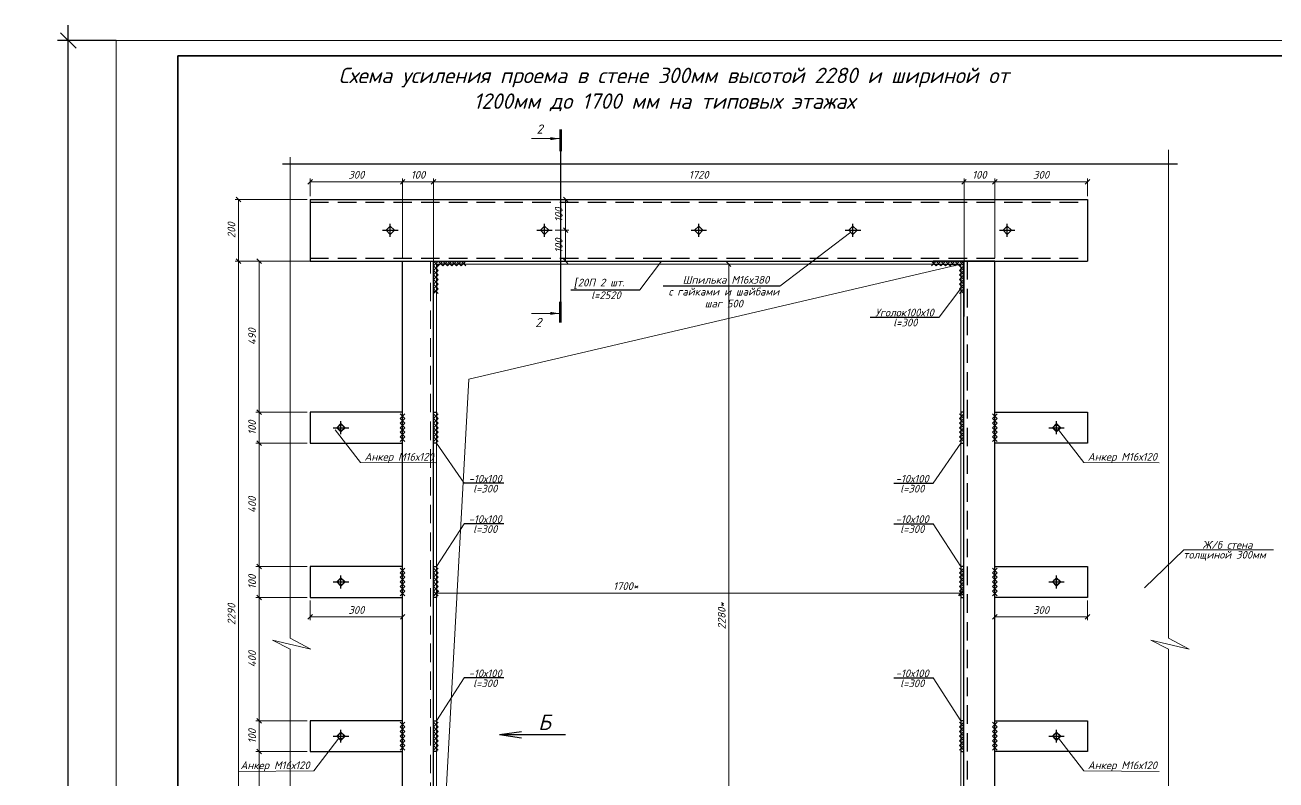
# Model space of a CAD drawing. Header units: millimetres. Extents: x 19346 to 188849, y 18183 to 1386204.
# Drawn here: x 152296 to 156351, y 27663 to 30110 of the extents above; entities that cross this region are included whole.
import ezdxf
from ezdxf.enums import TextEntityAlignment as Align

# ---------------------------------------------------------------- set-up
doc = ezdxf.new("R2010")
doc.units = ezdxf.units.MM
doc.linetypes.add('Пунктир 2мм', pattern=[3, 2, -1])
doc.layers.get('DEFPOINTS').update_dxf_attribs({"color": 1})
for name, color, linetype, lineweight in [('013', 7, 'Continuous', 13), ('030', 7, 'Continuous', 30), ('Размер', 140, 'Continuous', 13), ('Разрезы', 54, 'Continuous', 20)]:
    doc.layers.add(name, color=color, linetype=linetype, lineweight=lineweight)
doc.styles.add('10', font='isocpeui.ttf', dxfattribs={"height": 25})
doc.styles.add('100', font='isocpeui.ttf', dxfattribs={"height": 250})
doc.styles.add('GOST', font='isocpeur.TTF')
doc.styles.add('БДА100', font='romand.shx', dxfattribs={"width": 0.7})
doc.dimstyles.new('10', dxfattribs={"dimtxt": 37.5, "dimasz": 15, "dimexe": 10, "dimexo": 10, "dimgap": 10, "dimtad": 1, "dimtxsty": '10', "dimblk": 'OBLIQUE', "dimcen": 2.5, "dimadec": 0, "dimazin": 0, "dimtfac": 1, "dimtmove": 0, "dimatfit": 3, "dimfxl": 1, "dimlwd": 15, "dimlwe": 15, "dimarcsym": 0})
doc.dimstyles.new('БДА1', dxfattribs={"dimtxt": 2, "dimasz": 1, "dimexe": 0.7, "dimexo": 0, "dimgap": 0.8, "dimtad": 1, "dimdec": 0, "dimrnd": 1, "dimzin": 0, "dimdsep": 46, "dimtxsty": 'БДА100', "dimblk": 'OBLIQUE', "dimcen": 2, "dimdle": 1, "dimadec": 0, "dimazin": 0, "dimtfac": 1, "dimtdec": 0, "dimtmove": 1, "dimatfit": 3, "dimldrblk": 'NONE', "dimfxl": 0.7, "dimtolj": 1, "dimtzin": 0, "dimlwd": -1, "dimlwe": -1, "dimarcsym": 0})

# ---------------------------------------------------------------- blocks, each defined once
blk = doc.blocks.new('_OBLIQUE')
at = {"color": 0, "linetype": 'ByBlock'}
blk.add_line((-0.5, -0.5), (0.5, 0.5), dxfattribs=at)
blk = doc.blocks.new('*D18')
at = {"layer": 'DEFPOINTS', "color": 0, "transparency": 16777216}
for p, q in [((-15.52, -5), (-15.52, 425)), ((0, 420), (-19.02, 420)), ((0, 0), (-19.02, 0))]:
    blk.add_line(p, q, dxfattribs=at)
for p in [(-15.52, 420), (0, 420), (0, 0)]:
    blk.add_point(p, dxfattribs=at)
at = {"layer": 'DEFPOINTS', "color": 0, "transparency": 16777216, "xscale": 5, "yscale": 5, "zscale": 5}
for p, rotation in [((-15.52, 420), 90), ((-15.52, 0), 270)]:
    blk.add_blockref('_OBLIQUE', p, dxfattribs=dict(at, rotation=rotation))
at = {"layer": 'DEFPOINTS', "color": 0, "lineweight": 0, "transparency": 16777216, "insert": (-24.52, 148.5), "char_height": 10, "attachment_point": 5, "rotation": 90, "style": 'БДА100'}
blk.add_mtext('\\A1;420', dxfattribs=at)
blk = doc.blocks.new('_None')
blk = doc.blocks.new('*D467')
at = {"color": 0, "lineweight": 15, "ltscale": 100, "transparency": 16777216}
for p, q in [((153210, 29345), (152977.5, 29345)), ((152987.5, 27055), (152987.5, 29345)), ((153145, 27055), (152977.5, 27055))]:
    blk.add_line(p, q, dxfattribs=at)
at = {"layer": 'DEFPOINTS', "color": 0, "ltscale": 100, "transparency": 16777216}
for p in [(152987.5, 29345), (153220, 29345), (153155, 27055)]:
    blk.add_point(p, dxfattribs=at)
at = {"color": 0, "lineweight": 15, "ltscale": 100, "transparency": 16777216, "xscale": 15, "yscale": 15, "zscale": 15}
for p, rotation in [((152987.5, 29345), 90), ((152987.5, 27055), 270)]:
    blk.add_blockref('_OBLIQUE', p, dxfattribs=dict(at, rotation=rotation))
at = {"color": 0, "ltscale": 100, "transparency": 16777216, "insert": (152965, 28200), "char_height": 25, "attachment_point": 5, "rotation": 90, "style": '10'}
blk.add_mtext('2290', dxfattribs=at)
blk = doc.blocks.new('*D468')
at = {"color": 0, "lineweight": 15, "ltscale": 100, "transparency": 16777216}
for p, q in [((153620, 29165), (153620, 29612.3)), ((155340, 29355), (155340, 29612.3)), ((153620, 29602.3), (155340, 29602.3))]:
    blk.add_line(p, q, dxfattribs=at)
at = {"layer": 'DEFPOINTS', "color": 0, "ltscale": 100, "transparency": 16777216}
for p in [(155340, 29602.3), (155340, 29345), (153620, 29155)]:
    blk.add_point(p, dxfattribs=at)
at = {"color": 0, "lineweight": 15, "ltscale": 100, "transparency": 16777216, "xscale": 15, "yscale": 15, "zscale": 15, "rotation": 180}
blk.add_blockref('_OBLIQUE', (153620, 29602.3), dxfattribs=at)
at = {"color": 0, "lineweight": 15, "ltscale": 100, "transparency": 16777216, "xscale": 15, "yscale": 15, "zscale": 15}
blk.add_blockref('_OBLIQUE', (155340, 29602.3), dxfattribs=at)
at = {"color": 0, "ltscale": 100, "transparency": 16777216, "insert": (154480, 29624.9), "char_height": 25, "attachment_point": 5, "style": '10'}
blk.add_mtext('1720', dxfattribs=at)
blk = doc.blocks.new('*D491')
at = {"color": 0, "lineweight": 15, "ltscale": 100, "transparency": 16777216}
for p, q in [((153520, 29355), (153520, 29612.3)), ((153620, 29355), (153620, 29612.3)), ((153620, 29602.3), (153520, 29602.3))]:
    blk.add_line(p, q, dxfattribs=at)
at = {"layer": 'DEFPOINTS', "color": 0, "ltscale": 100, "transparency": 16777216}
for p in [(153520, 29602.3), (153520, 29345), (153620, 29345)]:
    blk.add_point(p, dxfattribs=at)
at = {"color": 0, "lineweight": 15, "ltscale": 100, "transparency": 16777216, "xscale": 15, "yscale": 15, "zscale": 15, "rotation": 180}
blk.add_blockref('_OBLIQUE', (153520, 29602.3), dxfattribs=at)
at = {"color": 0, "lineweight": 15, "ltscale": 100, "transparency": 16777216, "xscale": 15, "yscale": 15, "zscale": 15}
blk.add_blockref('_OBLIQUE', (153620, 29602.3), dxfattribs=at)
at = {"color": 0, "ltscale": 100, "transparency": 16777216, "insert": (153570, 29624.8), "char_height": 25, "attachment_point": 5, "style": '10'}
blk.add_mtext('100', dxfattribs=at)
blk = doc.blocks.new('*D492')
at = {"color": 0, "lineweight": 15, "ltscale": 100, "transparency": 16777216}
for p, q in [((155340, 29165), (155340, 29612.3)), ((155440, 29355), (155440, 29612.3)), ((155340, 29602.3), (155440, 29602.3))]:
    blk.add_line(p, q, dxfattribs=at)
at = {"layer": 'DEFPOINTS', "color": 0, "ltscale": 100, "transparency": 16777216}
for p in [(155440, 29602.3), (155440, 29345), (155340, 29155)]:
    blk.add_point(p, dxfattribs=at)
at = {"color": 0, "lineweight": 15, "ltscale": 100, "transparency": 16777216, "xscale": 15, "yscale": 15, "zscale": 15, "rotation": 180}
blk.add_blockref('_OBLIQUE', (155340, 29602.3), dxfattribs=at)
at = {"color": 0, "lineweight": 15, "ltscale": 100, "transparency": 16777216, "xscale": 15, "yscale": 15, "zscale": 15}
blk.add_blockref('_OBLIQUE', (155440, 29602.3), dxfattribs=at)
at = {"color": 0, "ltscale": 100, "transparency": 16777216, "insert": (155390, 29624.8), "char_height": 25, "attachment_point": 5, "style": '10'}
blk.add_mtext('100', dxfattribs=at)
blk = doc.blocks.new('*D495')
at = {"color": 0, "lineweight": 15, "ltscale": 100, "transparency": 16777216}
for p, q in [((153210, 27755), (153044.5, 27755)), ((153054.5, 27355), (153054.5, 27755)), ((153210, 27355), (153044.5, 27355))]:
    blk.add_line(p, q, dxfattribs=at)
at = {"layer": 'DEFPOINTS', "color": 0, "ltscale": 100, "transparency": 16777216}
for p in [(153054.5, 27755), (153220, 27755), (153220, 27355)]:
    blk.add_point(p, dxfattribs=at)
at = {"color": 0, "lineweight": 15, "ltscale": 100, "transparency": 16777216, "xscale": 15, "yscale": 15, "zscale": 15}
for p, rotation in [((153054.5, 27755), 90), ((153054.5, 27355), 270)]:
    blk.add_blockref('_OBLIQUE', p, dxfattribs=dict(at, rotation=rotation))
at = {"color": 0, "ltscale": 100, "transparency": 16777216, "insert": (153032, 27555), "char_height": 25, "attachment_point": 5, "rotation": 90, "style": '10'}
blk.add_mtext('400', dxfattribs=at)
blk = doc.blocks.new('*D496')
at = {"color": 0, "lineweight": 15, "ltscale": 100, "transparency": 16777216}
for p, q in [((153210, 27855), (153044.5, 27855)), ((153054.5, 27755), (153054.5, 27855)), ((153210, 27755), (153044.5, 27755))]:
    blk.add_line(p, q, dxfattribs=at)
at = {"layer": 'DEFPOINTS', "color": 0, "ltscale": 100, "transparency": 16777216}
for p in [(153054.5, 27855), (153220, 27855), (153220, 27755)]:
    blk.add_point(p, dxfattribs=at)
at = {"color": 0, "lineweight": 15, "ltscale": 100, "transparency": 16777216, "xscale": 15, "yscale": 15, "zscale": 15}
for p, rotation in [((153054.5, 27855), 90), ((153054.5, 27755), 270)]:
    blk.add_blockref('_OBLIQUE', p, dxfattribs=dict(at, rotation=rotation))
at = {"color": 0, "ltscale": 100, "transparency": 16777216, "insert": (153032, 27805), "char_height": 25, "attachment_point": 5, "rotation": 90, "style": '10'}
blk.add_mtext('100', dxfattribs=at)
blk = doc.blocks.new('*D497')
at = {"color": 0, "lineweight": 15, "ltscale": 100, "transparency": 16777216}
for p, q in [((153210, 28255), (153044.5, 28255)), ((153054.5, 27855), (153054.5, 28255)), ((153210, 27855), (153044.5, 27855))]:
    blk.add_line(p, q, dxfattribs=at)
at = {"layer": 'DEFPOINTS', "color": 0, "ltscale": 100, "transparency": 16777216}
for p in [(153054.5, 28255), (153220, 28255), (153220, 27855)]:
    blk.add_point(p, dxfattribs=at)
at = {"color": 0, "lineweight": 15, "ltscale": 100, "transparency": 16777216, "xscale": 15, "yscale": 15, "zscale": 15}
for p, rotation in [((153054.5, 28255), 90), ((153054.5, 27855), 270)]:
    blk.add_blockref('_OBLIQUE', p, dxfattribs=dict(at, rotation=rotation))
at = {"color": 0, "ltscale": 100, "transparency": 16777216, "insert": (153032, 28055), "char_height": 25, "attachment_point": 5, "rotation": 90, "style": '10'}
blk.add_mtext('400', dxfattribs=at)
blk = doc.blocks.new('*D498')
at = {"color": 0, "lineweight": 15, "ltscale": 100, "transparency": 16777216}
for p, q in [((153210, 28355), (153044.5, 28355)), ((153054.5, 28255), (153054.5, 28355)), ((153210, 28255), (153044.5, 28255))]:
    blk.add_line(p, q, dxfattribs=at)
at = {"layer": 'DEFPOINTS', "color": 0, "ltscale": 100, "transparency": 16777216}
for p in [(153054.5, 28355), (153220, 28355), (153220, 28255)]:
    blk.add_point(p, dxfattribs=at)
at = {"color": 0, "lineweight": 15, "ltscale": 100, "transparency": 16777216, "xscale": 15, "yscale": 15, "zscale": 15}
for p, rotation in [((153054.5, 28355), 90), ((153054.5, 28255), 270)]:
    blk.add_blockref('_OBLIQUE', p, dxfattribs=dict(at, rotation=rotation))
at = {"color": 0, "ltscale": 100, "transparency": 16777216, "insert": (153032, 28305), "char_height": 25, "attachment_point": 5, "rotation": 90, "style": '10'}
blk.add_mtext('100', dxfattribs=at)
blk = doc.blocks.new('*D499')
at = {"color": 0, "lineweight": 15, "ltscale": 100, "transparency": 16777216}
for p, q in [((153210, 28755), (153044.5, 28755)), ((153054.5, 28355), (153054.5, 28755)), ((153210, 28355), (153044.5, 28355))]:
    blk.add_line(p, q, dxfattribs=at)
at = {"layer": 'DEFPOINTS', "color": 0, "ltscale": 100, "transparency": 16777216}
for p in [(153054.5, 28755), (153220, 28755), (153220, 28355)]:
    blk.add_point(p, dxfattribs=at)
at = {"color": 0, "lineweight": 15, "ltscale": 100, "transparency": 16777216, "xscale": 15, "yscale": 15, "zscale": 15}
for p, rotation in [((153054.5, 28755), 90), ((153054.5, 28355), 270)]:
    blk.add_blockref('_OBLIQUE', p, dxfattribs=dict(at, rotation=rotation))
at = {"color": 0, "ltscale": 100, "transparency": 16777216, "insert": (153032, 28555), "char_height": 25, "attachment_point": 5, "rotation": 90, "style": '10'}
blk.add_mtext('400', dxfattribs=at)
blk = doc.blocks.new('*D500')
at = {"color": 0, "lineweight": 15, "ltscale": 100, "transparency": 16777216}
for p, q in [((153210, 28855), (153044.5, 28855)), ((153054.5, 28755), (153054.5, 28855)), ((153210, 28755), (153044.5, 28755))]:
    blk.add_line(p, q, dxfattribs=at)
at = {"layer": 'DEFPOINTS', "color": 0, "ltscale": 100, "transparency": 16777216}
for p in [(153054.5, 28855), (153220, 28855), (153220, 28755)]:
    blk.add_point(p, dxfattribs=at)
at = {"color": 0, "lineweight": 15, "ltscale": 100, "transparency": 16777216, "xscale": 15, "yscale": 15, "zscale": 15}
for p, rotation in [((153054.5, 28855), 90), ((153054.5, 28755), 270)]:
    blk.add_blockref('_OBLIQUE', p, dxfattribs=dict(at, rotation=rotation))
at = {"color": 0, "ltscale": 100, "transparency": 16777216, "insert": (153032, 28805), "char_height": 25, "attachment_point": 5, "rotation": 90, "style": '10'}
blk.add_mtext('100', dxfattribs=at)
blk = doc.blocks.new('*D501')
at = {"color": 0, "lineweight": 15, "ltscale": 100, "transparency": 16777216}
for p, q in [((153510, 29345), (153044.5, 29345)), ((153054.5, 28855), (153054.5, 29345)), ((153210, 28855), (153044.5, 28855))]:
    blk.add_line(p, q, dxfattribs=at)
at = {"layer": 'DEFPOINTS', "color": 0, "ltscale": 100, "transparency": 16777216}
for p in [(153054.5, 29345), (153520, 29345), (153220, 28855)]:
    blk.add_point(p, dxfattribs=at)
at = {"color": 0, "lineweight": 15, "ltscale": 100, "transparency": 16777216, "xscale": 15, "yscale": 15, "zscale": 15}
for p, rotation in [((153054.5, 29345), 90), ((153054.5, 28855), 270)]:
    blk.add_blockref('_OBLIQUE', p, dxfattribs=dict(at, rotation=rotation))
at = {"color": 0, "ltscale": 100, "transparency": 16777216, "insert": (153032, 29100), "char_height": 25, "attachment_point": 5, "rotation": 90, "style": '10'}
blk.add_mtext('490', dxfattribs=at)
blk = doc.blocks.new('*U410')
blk.add_lwpolyline([(-28.3, 71.7), (-22.3, 71.7, -0.414214), (-18.3, 67.7), (-18.3, -6.3, 0.414214), (-6.3, -18.3), (67.7, -18.3, -0.414214), (71.7, -22.3), (71.7, -28.3), (-28.3, -28.3)], format="xyb", close=True)
blk = doc.blocks.new('*D502')
at = {"color": 0, "lineweight": 15, "ltscale": 100, "transparency": 16777216}
for p, q in [((153630, 28174.8), (153630, 28278.9)), ((155330, 28268.9), (153630, 28268.9)), ((155330, 28174.8), (155330, 28278.9))]:
    blk.add_line(p, q, dxfattribs=at)
at = {"layer": 'DEFPOINTS', "color": 0, "ltscale": 100, "transparency": 16777216}
for p in [(153630, 28268.9), (153630, 28164.8), (155330, 28164.8)]:
    blk.add_point(p, dxfattribs=at)
at = {"color": 0, "lineweight": 15, "ltscale": 100, "transparency": 16777216, "xscale": 15, "yscale": 15, "zscale": 15, "rotation": 180}
blk.add_blockref('_OBLIQUE', (153630, 28268.9), dxfattribs=at)
at = {"color": 0, "lineweight": 15, "ltscale": 100, "transparency": 16777216, "xscale": 15, "yscale": 15, "zscale": 15}
blk.add_blockref('_OBLIQUE', (155330, 28268.9), dxfattribs=at)
at = {"color": 0, "ltscale": 100, "transparency": 16777216, "insert": (154243.1, 28291.5), "char_height": 25, "width": 61.42, "attachment_point": 5, "style": '10'}
blk.add_mtext('1700*', dxfattribs=at)
blk = doc.blocks.new('*D503')
at = {"color": 0, "lineweight": 15, "ltscale": 100, "transparency": 16777216}
for p, q in [((154465.8, 29335), (154587, 29335)), ((154577, 29335), (154577, 27055)), ((154465.8, 27055), (154587, 27055))]:
    blk.add_line(p, q, dxfattribs=at)
at = {"layer": 'DEFPOINTS', "color": 0, "ltscale": 100, "transparency": 16777216}
for p in [(154455.8, 29335), (154455.8, 27055), (154577, 27055)]:
    blk.add_point(p, dxfattribs=at)
at = {"color": 0, "lineweight": 15, "ltscale": 100, "transparency": 16777216, "xscale": 15, "yscale": 15, "zscale": 15}
for p, rotation in [((154577, 29335), 90), ((154577, 27055), 270)]:
    blk.add_blockref('_OBLIQUE', p, dxfattribs=dict(at, rotation=rotation))
at = {"color": 0, "ltscale": 100, "transparency": 16777216, "insert": (154554.5, 28195), "char_height": 25, "attachment_point": 5, "rotation": 90, "style": '10'}
blk.add_mtext('2280*', dxfattribs=at)
blk = doc.blocks.new('*D485')
at = {"color": 0, "lineweight": 15, "ltscale": 100, "transparency": 16777216}
for p, q in [((153220, 28245), (153220, 28181.5)), ((153520, 28245), (153520, 28181.5)), ((153220, 28191.5), (153520, 28191.5))]:
    blk.add_line(p, q, dxfattribs=at)
at = {"layer": 'DEFPOINTS', "color": 0, "ltscale": 100, "transparency": 16777216}
for p in [(153220, 28255), (153520, 28255), (153520, 28191.5)]:
    blk.add_point(p, dxfattribs=at)
at = {"color": 0, "lineweight": 15, "ltscale": 100, "transparency": 16777216, "xscale": 15, "yscale": 15, "zscale": 15, "rotation": 180}
blk.add_blockref('_OBLIQUE', (153220, 28191.5), dxfattribs=at)
at = {"color": 0, "lineweight": 15, "ltscale": 100, "transparency": 16777216, "xscale": 15, "yscale": 15, "zscale": 15}
blk.add_blockref('_OBLIQUE', (153520, 28191.5), dxfattribs=at)
at = {"color": 0, "ltscale": 100, "transparency": 16777216, "insert": (153370, 28214), "char_height": 25, "attachment_point": 5, "style": '10'}
blk.add_mtext('300', dxfattribs=at)
blk = doc.blocks.new('*D486')
at = {"color": 0, "lineweight": 15, "ltscale": 100, "transparency": 16777216}
for p, q in [((155440, 28245), (155440, 28181.5)), ((155740, 28245), (155740, 28181.5)), ((155440, 28191.5), (155740, 28191.5))]:
    blk.add_line(p, q, dxfattribs=at)
at = {"layer": 'DEFPOINTS', "color": 0, "ltscale": 100, "transparency": 16777216}
for p in [(155440, 28255), (155740, 28255), (155740, 28191.5)]:
    blk.add_point(p, dxfattribs=at)
at = {"color": 0, "lineweight": 15, "ltscale": 100, "transparency": 16777216, "xscale": 15, "yscale": 15, "zscale": 15, "rotation": 180}
blk.add_blockref('_OBLIQUE', (155440, 28191.5), dxfattribs=at)
at = {"color": 0, "lineweight": 15, "ltscale": 100, "transparency": 16777216, "xscale": 15, "yscale": 15, "zscale": 15}
blk.add_blockref('_OBLIQUE', (155740, 28191.5), dxfattribs=at)
at = {"color": 0, "ltscale": 100, "transparency": 16777216, "insert": (155590, 28214), "char_height": 25, "attachment_point": 5, "style": '10'}
blk.add_mtext('300', dxfattribs=at)
blk = doc.blocks.new('*D506')
at = {"layer": '013', "color": 0, "lineweight": 15, "ltscale": 100, "transparency": 16777216}
for p, q in [((153210, 29545), (152977.5, 29545)), ((152987.5, 29345), (152987.5, 29545)), ((153210, 29345), (152977.5, 29345))]:
    blk.add_line(p, q, dxfattribs=at)
at = {"layer": 'DEFPOINTS', "color": 0, "ltscale": 100, "transparency": 16777216}
for p in [(152987.5, 29545), (153220, 29545), (153220, 29345)]:
    blk.add_point(p, dxfattribs=at)
at = {"layer": '013', "color": 0, "lineweight": 15, "ltscale": 100, "transparency": 16777216, "xscale": 15, "yscale": 15, "zscale": 15}
for p, rotation in [((152987.5, 29545), 90), ((152987.5, 29345), 270)]:
    blk.add_blockref('_OBLIQUE', p, dxfattribs=dict(at, rotation=rotation))
at = {"layer": '013', "color": 0, "ltscale": 100, "transparency": 16777216, "insert": (152965, 29445), "char_height": 25, "attachment_point": 5, "rotation": 90, "style": '10'}
blk.add_mtext('200', dxfattribs=at)
blk = doc.blocks.new('*U415')
at = {"layer": 'DEFPOINTS'}
blk.add_line((0, 0), (48.83, 0), dxfattribs=at)
at = {"layer": 'Разрезы', "color": 0}
for p, q in [((-4.07, 0.35), (-4.07, 9.4)), ((52.58, 0.35), (52.58, 9.4))]:
    blk.add_line(p, q, dxfattribs=at)
at = {"layer": 'Разрезы', "color": 0, "lineweight": 60}
for p, q in [((-7.07, 0), (0, 0)), ((55.58, 0), (48.83, 0))]:
    blk.add_line(p, q, dxfattribs=at)
at = {"layer": 'Разрезы', "color": 0}
for points in [[(-4.07, 0.35), (-3.57, 3.35), (-4.57, 3.35)], [(52.58, 0.35), (52.08, 3.35), (53.08, 3.35)]]:
    blk.add_solid(points, dxfattribs=at)
at = {"layer": 'Разрезы', "color": 0, "style": '100'}
for tag, p in [('1', (-7.17, 6.76)), ('2', (55.53, 7.19))]:
    blk.add_attdef(tag, text='', height=3, dxfattribs=at).set_placement(p, align=Align.MIDDLE_CENTER)
blk = doc.blocks.new('*D515')
at = {"layer": '013', "color": 0, "lineweight": 15, "ltscale": 100, "transparency": 16777216}
for p, q in [((155440, 29355), (155440, 29612.3)), ((155740, 29555), (155740, 29612.3)), ((155440, 29602.3), (155740, 29602.3))]:
    blk.add_line(p, q, dxfattribs=at)
at = {"layer": 'DEFPOINTS', "color": 0, "ltscale": 100, "transparency": 16777216}
for p in [(155740, 29602.3), (155740, 29545), (155440, 29345)]:
    blk.add_point(p, dxfattribs=at)
at = {"layer": '013', "color": 0, "lineweight": 15, "ltscale": 100, "transparency": 16777216, "xscale": 15, "yscale": 15, "zscale": 15, "rotation": 180}
blk.add_blockref('_OBLIQUE', (155440, 29602.3), dxfattribs=at)
at = {"layer": '013', "color": 0, "lineweight": 15, "ltscale": 100, "transparency": 16777216, "xscale": 15, "yscale": 15, "zscale": 15}
blk.add_blockref('_OBLIQUE', (155740, 29602.3), dxfattribs=at)
at = {"layer": '013', "color": 0, "ltscale": 100, "transparency": 16777216, "insert": (155590, 29624.8), "char_height": 25, "attachment_point": 5, "style": '10'}
blk.add_mtext('300', dxfattribs=at)
blk = doc.blocks.new('*D490')
at = {"layer": '013', "color": 0, "lineweight": 15, "ltscale": 100, "transparency": 16777216}
for p, q in [((153220, 29555), (153220, 29612.3)), ((153520, 29355), (153520, 29612.3)), ((153220, 29602.3), (153520, 29602.3))]:
    blk.add_line(p, q, dxfattribs=at)
at = {"layer": 'DEFPOINTS', "color": 0, "ltscale": 100, "transparency": 16777216}
for p in [(153520, 29602.3), (153220, 29545), (153520, 29345)]:
    blk.add_point(p, dxfattribs=at)
at = {"layer": '013', "color": 0, "lineweight": 15, "ltscale": 100, "transparency": 16777216, "xscale": 15, "yscale": 15, "zscale": 15, "rotation": 180}
blk.add_blockref('_OBLIQUE', (153220, 29602.3), dxfattribs=at)
at = {"layer": '013', "color": 0, "lineweight": 15, "ltscale": 100, "transparency": 16777216, "xscale": 15, "yscale": 15, "zscale": 15}
blk.add_blockref('_OBLIQUE', (153520, 29602.3), dxfattribs=at)
at = {"layer": '013', "color": 0, "ltscale": 100, "transparency": 16777216, "insert": (153370, 29624.8), "char_height": 25, "attachment_point": 5, "style": '10'}
blk.add_mtext('300', dxfattribs=at)
blk = doc.blocks.new('*D516')
at = {"layer": '013', "color": 0, "lineweight": 15, "ltscale": 100, "transparency": 16777216}
for p, q in [((154015, 29445), (154058.5, 29445)), ((154048.5, 29445), (154048.5, 29345)), ((154015, 29345), (154058.5, 29345))]:
    blk.add_line(p, q, dxfattribs=at)
at = {"layer": 'DEFPOINTS', "color": 0, "ltscale": 100, "transparency": 16777216}
for p in [(154005, 29445), (154005, 29345), (154048.5, 29345)]:
    blk.add_point(p, dxfattribs=at)
at = {"layer": '013', "color": 0, "lineweight": 15, "ltscale": 100, "transparency": 16777216, "xscale": 15, "yscale": 15, "zscale": 15}
for p, rotation in [((154048.5, 29445), 90), ((154048.5, 29345), 270)]:
    blk.add_blockref('_OBLIQUE', p, dxfattribs=dict(at, rotation=rotation))
at = {"layer": '013', "color": 0, "ltscale": 100, "transparency": 16777216, "insert": (154026, 29395), "char_height": 25, "attachment_point": 5, "rotation": 90, "style": '10'}
blk.add_mtext('100', dxfattribs=at)
blk = doc.blocks.new('*D517')
at = {"layer": '013', "color": 0, "lineweight": 15, "ltscale": 100, "transparency": 16777216}
for p, q in [((154015, 29545), (154058.5, 29545)), ((154048.5, 29445), (154048.5, 29545)), ((154015, 29445), (154058.5, 29445))]:
    blk.add_line(p, q, dxfattribs=at)
at = {"layer": 'DEFPOINTS', "color": 0, "ltscale": 100, "transparency": 16777216}
for p in [(154005, 29545), (154048.5, 29545), (154005, 29445)]:
    blk.add_point(p, dxfattribs=at)
at = {"layer": '013', "color": 0, "lineweight": 15, "ltscale": 100, "transparency": 16777216, "xscale": 15, "yscale": 15, "zscale": 15}
for p, rotation in [((154048.5, 29545), 90), ((154048.5, 29445), 270)]:
    blk.add_blockref('_OBLIQUE', p, dxfattribs=dict(at, rotation=rotation))
at = {"layer": '013', "color": 0, "ltscale": 100, "transparency": 16777216, "insert": (154026, 29495), "char_height": 25, "attachment_point": 5, "rotation": 90, "style": '10'}
blk.add_mtext('100', dxfattribs=at)
blk = doc.blocks.new('*U16')
at = {"color": 44, "lineweight": 20, "ltscale": 10}
for p, q in [((594, 420), (0, 420)), ((0, 420), (0, 0))]:
    blk.add_line(p, q, dxfattribs=at)
at = {"color": 137, "lineweight": 35, "ltscale": 10}
for p, q in [((589, 415), (20, 415)), ((20, 415), (20, 5))]:
    blk.add_line(p, q, dxfattribs=at)
at = {"color": 44, "lineweight": 13, "style": 'GOST', "oblique": 10, "width": 0.8}
for tag in ['ФОРМАТВЕРТ', 'ФОРМАТГОРИЗ']:
    blk.add_attdef(tag, (542.98, 1.6), '', height=2, dxfattribs=at)
at = {"layer": 'DEFPOINTS', "color": 251, "lineweight": 0}
dim = blk.add_linear_dim(base=(-15.52, 420), p1=(0, 0), p2=(0, 420), angle=90, dimstyle='БДА1', override={"dimscale": 5}, dxfattribs=at)
dim.commit()
dim.dimension.update_dxf_attribs({"geometry": '*D18', "text_midpoint": (-15.52, 148.5), "dimtype": 128})

msp = doc.modelspace()

# ---------------------------------------------------------------- linework, layer by layer
at = {"ltscale": 100}
for p, q in [((153130.016, 29660.124), (156032.157, 29660.124)), ((153454.91, 29445.045), (153505.024, 29445.045)), ((153479.967, 29424.181), (153479.967, 29465.91)), ((153954.91, 29445.045), (154005.024, 29445.045)), ((153979.967, 29424.181), (153979.967, 29465.91)), ((154454.91, 29445.045), (154505.024, 29445.045)), ((154479.967, 29424.181), (154479.967, 29465.91)), ((154954.91, 29445.045), (155005.024, 29445.045)), ((154979.967, 29424.181), (154979.967, 29465.91)), ((155454.91, 29445.045), (155505.024, 29445.045)), ((155479.967, 29424.181), (155479.967, 29465.91)), ((153634.967, 29330.045), (153619.967, 29345.045)), ((153619.967, 29330.045), (153634.967, 29345.045)), ((153634.967, 29315.045), (153619.967, 29330.045)), ((153619.967, 29315.045), (153634.967, 29330.045)), ((153649.967, 29330.045), (153634.967, 29345.045)), ((153634.967, 29330.045), (153649.967, 29345.045)), ((153664.967, 29330.045), (153649.967, 29345.045)), ((153649.967, 29330.045), (153664.967, 29345.045)), ((153679.967, 29330.045), (153664.967, 29345.045)), ((153664.967, 29330.045), (153679.967, 29345.045)), ((153694.967, 29330.045), (153679.967, 29345.045)), ((153679.967, 29330.045), (153694.967, 29345.045)), ((153709.967, 29330.045), (153694.967, 29345.045)), ((153694.967, 29330.045), (153709.967, 29345.045)), ((153724.967, 29330.045), (153709.967, 29345.045)), ((153709.967, 29330.045), (153724.967, 29345.045)), ((155249.967, 29330.045), (155234.967, 29345.045)), ((155234.967, 29330.045), (155249.967, 29345.045)), ((155264.967, 29330.045), (155249.967, 29345.045)), ((155249.967, 29330.045), (155264.967, 29345.045)), ((155279.967, 29330.045), (155264.967, 29345.045)), ((155264.967, 29330.045), (155279.967, 29345.045)), ((155294.967, 29330.045), (155279.967, 29345.045)), ((155279.967, 29330.045), (155294.967, 29345.045)), ((155309.967, 29330.045), (155294.967, 29345.045)), ((155294.967, 29330.045), (155309.967, 29345.045)), ((155324.967, 29330.045), (155309.967, 29345.045)), ((155309.967, 29330.045), (155324.967, 29345.045)), ((155339.967, 29330.045), (155324.967, 29345.045)), ((155324.967, 29330.045), (155339.967, 29345.045)), ((155339.967, 29315.045), (155324.967, 29330.045)), ((155324.967, 29315.045), (155339.967, 29330.045)), ((153634.967, 29300.045), (153619.967, 29315.045)), ((153619.967, 29300.045), (153634.967, 29315.045)), ((153634.967, 29285.045), (153619.967, 29300.045)), ((153619.967, 29285.045), (153634.967, 29300.045)), ((153634.967, 29270.045), (153619.967, 29285.045)), ((153619.967, 29270.045), (153634.967, 29285.045)), ((155339.967, 29300.045), (155324.967, 29315.045)), ((155324.967, 29300.045), (155339.967, 29315.045)), ((155339.967, 29285.045), (155324.967, 29300.045)), ((155324.967, 29285.045), (155339.967, 29300.045)), ((155339.967, 29270.045), (155324.967, 29285.045)), ((155324.967, 29270.045), (155339.967, 29285.045)), ((153634.967, 29255.045), (153619.967, 29270.045)), ((153619.967, 29255.045), (153634.967, 29270.045)), ((153634.967, 29240.045), (153619.967, 29255.045)), ((153619.967, 29240.045), (153634.967, 29255.045)), ((154065.283, 29251.733), (154289.025, 29251.733)), ((154743.409, 29263.822), (154364.505, 29263.822)), ((155339.967, 29255.045), (155324.967, 29270.045)), ((155324.967, 29255.045), (155339.967, 29270.045)), ((155339.967, 29240.045), (155324.967, 29255.045)), ((155324.967, 29240.045), (155339.967, 29255.045)), ((155035.771, 29163.201), (155259.512, 29163.201)), ((153527.467, 28835.045), (153512.467, 28850.045)), ((153512.467, 28835.045), (153527.467, 28850.045)), ((153634.967, 28835.045), (153619.967, 28850.045)), ((153619.967, 28835.045), (153634.967, 28850.045)), ((155339.967, 28835.045), (155324.967, 28850.045)), ((155324.967, 28835.045), (155339.967, 28850.045)), ((155447.467, 28835.045), (155432.467, 28850.045)), ((155432.467, 28835.045), (155447.467, 28850.045)), ((153294.91, 28805.045), (153345.024, 28805.045)), ((153319.967, 28784.181), (153319.967, 28825.91)), ((153527.467, 28820.045), (153512.467, 28835.045)), ((153512.467, 28820.045), (153527.467, 28835.045)), ((153527.467, 28805.045), (153512.467, 28820.045)), ((153512.467, 28805.045), (153527.467, 28820.045)), ((153527.467, 28790.045), (153512.467, 28805.045)), ((153512.467, 28790.045), (153527.467, 28805.045)), ((153634.967, 28820.045), (153619.967, 28835.045)), ((153619.967, 28820.045), (153634.967, 28835.045)), ((153634.967, 28805.045), (153619.967, 28820.045)), ((153619.967, 28805.045), (153634.967, 28820.045)), ((153634.967, 28790.045), (153619.967, 28805.045)), ((153619.967, 28790.045), (153634.967, 28805.045)), ((155339.967, 28820.045), (155324.967, 28835.045)), ((155324.967, 28820.045), (155339.967, 28835.045)), ((155339.967, 28805.045), (155324.967, 28820.045)), ((155324.967, 28805.045), (155339.967, 28820.045)), ((155339.967, 28790.045), (155324.967, 28805.045)), ((155324.967, 28790.045), (155339.967, 28805.045)), ((155447.467, 28820.045), (155432.467, 28835.045)), ((155432.467, 28820.045), (155447.467, 28835.045)), ((155447.467, 28805.045), (155432.467, 28820.045)), ((155432.467, 28805.045), (155447.467, 28820.045)), ((155447.467, 28790.045), (155432.467, 28805.045)), ((155432.467, 28790.045), (155447.467, 28805.045)), ((155614.91, 28805.045), (155665.024, 28805.045)), ((155639.967, 28784.181), (155639.967, 28825.91)), ((153527.467, 28775.045), (153512.467, 28790.045)), ((153512.467, 28775.045), (153527.467, 28790.045)), ((153527.467, 28760.045), (153512.467, 28775.045)), ((153512.467, 28760.045), (153527.467, 28775.045)), ((153634.967, 28775.045), (153619.967, 28790.045)), ((153619.967, 28775.045), (153634.967, 28790.045)), ((153634.967, 28760.045), (153619.967, 28775.045)), ((153619.967, 28760.045), (153634.967, 28775.045)), ((155339.967, 28775.045), (155324.967, 28790.045)), ((155324.967, 28775.045), (155339.967, 28790.045)), ((155339.967, 28760.045), (155324.967, 28775.045)), ((155324.967, 28760.045), (155339.967, 28775.045)), ((155447.467, 28775.045), (155432.467, 28790.045)), ((155432.467, 28775.045), (155447.467, 28790.045)), ((155447.467, 28760.045), (155432.467, 28775.045)), ((155432.467, 28760.045), (155447.467, 28775.045)), ((153847.6, 28624.647), (153719.709, 28624.647)), ((155112.334, 28624.647), (155240.225, 28624.647)), ((153847.6, 28493.713), (153719.709, 28493.713)), ((155112.334, 28493.713), (155240.225, 28493.713)), ((153527.467, 28335.045), (153512.467, 28350.045)), ((153512.467, 28335.045), (153527.467, 28350.045)), ((153634.967, 28335.045), (153619.967, 28350.045)), ((153619.967, 28335.045), (153634.967, 28350.045)), ((155339.967, 28335.045), (155324.967, 28350.045)), ((155324.967, 28335.045), (155339.967, 28350.045)), ((155447.467, 28335.045), (155432.467, 28350.045)), ((155432.467, 28335.045), (155447.467, 28350.045)), ((153319.967, 28284.181), (153319.967, 28325.91)), ((153527.467, 28320.045), (153512.467, 28335.045)), ((153512.467, 28320.045), (153527.467, 28335.045)), ((153527.467, 28305.045), (153512.467, 28320.045)), ((153512.467, 28305.045), (153527.467, 28320.045)), ((153634.967, 28320.045), (153619.967, 28335.045)), ((153619.967, 28320.045), (153634.967, 28335.045)), ((153634.967, 28305.045), (153619.967, 28320.045)), ((153619.967, 28305.045), (153634.967, 28320.045)), ((155339.967, 28320.045), (155324.967, 28335.045)), ((155324.967, 28320.045), (155339.967, 28335.045)), ((155339.967, 28305.045), (155324.967, 28320.045)), ((155324.967, 28305.045), (155339.967, 28320.045)), ((155447.467, 28320.045), (155432.467, 28335.045)), ((155432.467, 28320.045), (155447.467, 28335.045)), ((155447.467, 28305.045), (155432.467, 28320.045)), ((155432.467, 28305.045), (155447.467, 28320.045)), ((155639.967, 28284.181), (155639.967, 28325.91)), ((153294.91, 28305.045), (153345.024, 28305.045)), ((153527.467, 28290.045), (153512.467, 28305.045)), ((153512.467, 28290.045), (153527.467, 28305.045)), ((153527.467, 28275.045), (153512.467, 28290.045)), ((153512.467, 28275.045), (153527.467, 28290.045)), ((153527.467, 28260.045), (153512.467, 28275.045)), ((153512.467, 28260.045), (153527.467, 28275.045)), ((153634.967, 28290.045), (153619.967, 28305.045)), ((153619.967, 28290.045), (153634.967, 28305.045)), ((153634.967, 28275.045), (153619.967, 28290.045)), ((153619.967, 28275.045), (153634.967, 28290.045)), ((153634.967, 28260.045), (153619.967, 28275.045)), ((153619.967, 28260.045), (153634.967, 28275.045)), ((155339.967, 28290.045), (155324.967, 28305.045)), ((155324.967, 28290.045), (155339.967, 28305.045)), ((155339.967, 28275.045), (155324.967, 28290.045)), ((155324.967, 28275.045), (155339.967, 28290.045)), ((155339.967, 28260.045), (155324.967, 28275.045)), ((155324.967, 28260.045), (155339.967, 28275.045)), ((155447.467, 28290.045), (155432.467, 28305.045)), ((155432.467, 28290.045), (155447.467, 28305.045)), ((155447.467, 28275.045), (155432.467, 28290.045)), ((155432.467, 28275.045), (155447.467, 28290.045)), ((155447.467, 28260.045), (155432.467, 28275.045)), ((155432.467, 28260.045), (155447.467, 28275.045)), ((155614.91, 28305.045), (155665.024, 28305.045)), ((153847.6, 27993.713), (153719.709, 27993.713)), ((155112.334, 27993.713), (155240.225, 27993.713)), ((153319.967, 27784.181), (153319.967, 27825.91)), ((153527.467, 27835.045), (153512.467, 27850.045)), ((153512.467, 27835.045), (153527.467, 27850.045)), ((153527.467, 27820.045), (153512.467, 27835.045)), ((153512.467, 27820.045), (153527.467, 27835.045)), ((153634.967, 27835.045), (153619.967, 27850.045)), ((153619.967, 27835.045), (153634.967, 27850.045)), ((153634.967, 27820.045), (153619.967, 27835.045)), ((153619.967, 27820.045), (153634.967, 27835.045)), ((155339.967, 27835.045), (155324.967, 27850.045)), ((155324.967, 27835.045), (155339.967, 27850.045)), ((155339.967, 27820.045), (155324.967, 27835.045)), ((155324.967, 27820.045), (155339.967, 27835.045)), ((155447.467, 27835.045), (155432.467, 27850.045)), ((155432.467, 27835.045), (155447.467, 27850.045)), ((155447.467, 27820.045), (155432.467, 27835.045)), ((155432.467, 27820.045), (155447.467, 27835.045)), ((155639.967, 27784.181), (155639.967, 27825.91)), ((153294.91, 27805.045), (153345.024, 27805.045)), ((153527.467, 27805.045), (153512.467, 27820.045)), ((153512.467, 27805.045), (153527.467, 27820.045)), ((153527.467, 27790.045), (153512.467, 27805.045)), ((153512.467, 27790.045), (153527.467, 27805.045)), ((153527.467, 27775.045), (153512.467, 27790.045)), ((153512.467, 27775.045), (153527.467, 27790.045)), ((153634.967, 27805.045), (153619.967, 27820.045)), ((153619.967, 27805.045), (153634.967, 27820.045)), ((153634.967, 27790.045), (153619.967, 27805.045)), ((153619.967, 27790.045), (153634.967, 27805.045)), ((153634.967, 27775.045), (153619.967, 27790.045)), ((153619.967, 27775.045), (153634.967, 27790.045)), ((153834.318, 27810.211), (153905.545, 27820.513)), ((153834.318, 27810.211), (154048.438, 27810.211)), ((153834.318, 27810.211), (153905.545, 27799.908)), ((155339.967, 27805.045), (155324.967, 27820.045)), ((155324.967, 27805.045), (155339.967, 27820.045)), ((155339.967, 27790.045), (155324.967, 27805.045)), ((155324.967, 27790.045), (155339.967, 27805.045)), ((155339.967, 27775.045), (155324.967, 27790.045)), ((155324.967, 27775.045), (155339.967, 27790.045)), ((155447.467, 27805.045), (155432.467, 27820.045)), ((155432.467, 27805.045), (155447.467, 27820.045)), ((155447.467, 27790.045), (155432.467, 27805.045)), ((155432.467, 27790.045), (155447.467, 27805.045)), ((155447.467, 27775.045), (155432.467, 27790.045)), ((155432.467, 27775.045), (155447.467, 27790.045)), ((155614.91, 27805.045), (155665.024, 27805.045)), ((153527.467, 27760.045), (153512.467, 27775.045)), ((153512.467, 27760.045), (153527.467, 27775.045)), ((153634.967, 27760.045), (153619.967, 27775.045)), ((153619.967, 27760.045), (153634.967, 27775.045)), ((155339.967, 27760.045), (155324.967, 27775.045)), ((155324.967, 27760.045), (155339.967, 27775.045)), ((155447.467, 27760.045), (155432.467, 27775.045)), ((155432.467, 27760.045), (155447.467, 27775.045))]:
    msp.add_line(p, q, dxfattribs=at)
at = {"linetype": 'Пунктир 2мм', "ltscale": 30}
for p, q in [((153219.967, 29536.045), (155739.967, 29536.045)), ((153219.967, 29354.045), (155739.967, 29354.045)), ((155349.967, 29345.045), (155349.967, 27055.045))]:
    msp.add_line(p, q, dxfattribs=at)
at = {"layer": '013', "ltscale": 100}
for p, q in [((154743.409, 29263.822), (154973.217, 29438.295)), ((154289.025, 29251.733), (154359.479, 29345.045)), ((155259.512, 29163.201), (155329.967, 29256.513)), ((153629.967, 28755.045), (153719.709, 28624.647)), ((155329.967, 28755.045), (155240.225, 28624.647)), ((153629.967, 28355.045), (153719.709, 28493.713)), ((155329.967, 28355.045), (155240.225, 28493.713)), ((153629.967, 27855.045), (153719.709, 27993.713)), ((155329.967, 27855.045), (155240.225, 27993.713))]:
    msp.add_line(p, q, dxfattribs=at)
for points in [[(156002.934, 27028.186), (156002.934, 28087.565), (155945.643, 28116.601), (156070.175, 28086.689), (156002.934, 28122.586), (156002.934, 29705.325)], [(153155.016, 27001.77), (153155.016, 28087.565), (153097.724, 28116.601), (153222.256, 28086.689), (153155.016, 28122.586), (153155.016, 29682.166)], [(153629.967, 27055.045), (153734.435, 28962.287), (155329.967, 29335.045)], [(153301.717, 28798.295), (153383.044, 28692.253), (153627.693, 28691.04)], [(155646.717, 28798.295), (155728.044, 28692.253), (155972.693, 28691.04)], [(155925.205, 28285.828), (156053.122, 28408.875), (156343.774, 28408.875)], [(153313.217, 27798.295), (153231.89, 27692.253), (152987.241, 27691.04)], [(155646.717, 27798.295), (155728.044, 27692.253), (155972.693, 27691.04)]]:
    msp.add_lwpolyline(points, dxfattribs=at)
at = {"layer": '013', "linetype": 'Пунктир 2мм', "ltscale": 30}
msp.add_lwpolyline([(153609.967, 27055.045), (153609.967, 29345.045)], dxfattribs=at)
at = {"layer": '013', "ltscale": 100}
msp.add_lwpolyline([(153629.967, 29335.045), (155329.967, 29335.045), (155329.967, 27055.045), (153629.967, 27055.045)], close=True, dxfattribs=at)
at = {"layer": '030', "ltscale": 100}
for p, q in [((153219.967, 29545.045), (153219.967, 29345.045)), ((153219.967, 29545.045), (155739.967, 29545.045)), ((155739.967, 29545.045), (155739.967, 29345.045)), ((153219.967, 29345.045), (155739.967, 29345.045)), ((153519.967, 29345.045), (153619.967, 29345.045)), ((155439.967, 29345.045), (155339.967, 29345.045))]:
    msp.add_line(p, q, dxfattribs=at)
for points in [[(153466.467, 29445.045), (153479.967, 29458.545), (153493.467, 29445.045), (153479.967, 29431.545), (153466.467, 29445.045)], [(153966.467, 29445.045), (153979.967, 29458.545), (153993.467, 29445.045), (153979.967, 29431.545), (153966.467, 29445.045)], [(154466.467, 29445.045), (154479.967, 29458.545), (154493.467, 29445.045), (154479.967, 29431.545), (154466.467, 29445.045)], [(154966.467, 29445.045), (154979.967, 29458.545), (154993.467, 29445.045), (154979.967, 29431.545), (154966.467, 29445.045)], [(155466.467, 29445.045), (155479.967, 29458.545), (155493.467, 29445.045), (155479.967, 29431.545), (155466.467, 29445.045)], [(153519.967, 27055.045), (153519.967, 29345.045)], [(153619.967, 27055.045), (153619.967, 29345.045)], [(155339.967, 27055.045), (155339.967, 29345.045)], [(155439.967, 27055.045), (155439.967, 29345.045)], [(153519.967, 28855.045), (153219.967, 28855.045), (153219.967, 28755.045), (153519.967, 28755.045), (153519.967, 28855.045)], [(153629.967, 28855.045), (153629.967, 28755.045), (153619.967, 28755.045), (153619.967, 28855.045), (153629.967, 28855.045)], [(155329.967, 28855.045), (155329.967, 28755.045), (155339.967, 28755.045), (155339.967, 28855.045), (155329.967, 28855.045)], [(155439.967, 28855.045), (155739.967, 28855.045), (155739.967, 28755.045), (155439.967, 28755.045), (155439.967, 28855.045)], [(153306.467, 28805.045), (153319.967, 28818.545), (153333.467, 28805.045), (153319.967, 28791.545), (153306.467, 28805.045)], [(155626.467, 28805.045), (155639.967, 28818.545), (155653.467, 28805.045), (155639.967, 28791.545), (155626.467, 28805.045)], [(153519.967, 28355.045), (153219.967, 28355.045), (153219.967, 28255.045), (153519.967, 28255.045), (153519.967, 28355.045)], [(153629.967, 28355.045), (153629.967, 28255.045), (153619.967, 28255.045), (153619.967, 28355.045), (153629.967, 28355.045)], [(155329.967, 28355.045), (155329.967, 28255.045), (155339.967, 28255.045), (155339.967, 28355.045), (155329.967, 28355.045)], [(155439.967, 28355.045), (155739.967, 28355.045), (155739.967, 28255.045), (155439.967, 28255.045), (155439.967, 28355.045)], [(153306.467, 28305.045), (153319.967, 28318.545), (153333.467, 28305.045), (153319.967, 28291.545), (153306.467, 28305.045)], [(155626.467, 28305.045), (155639.967, 28318.545), (155653.467, 28305.045), (155639.967, 28291.545), (155626.467, 28305.045)], [(153519.967, 27855.045), (153219.967, 27855.045), (153219.967, 27755.045), (153519.967, 27755.045), (153519.967, 27855.045)], [(153629.967, 27855.045), (153629.967, 27755.045), (153619.967, 27755.045), (153619.967, 27855.045), (153629.967, 27855.045)], [(155329.967, 27855.045), (155329.967, 27755.045), (155339.967, 27755.045), (155339.967, 27855.045), (155329.967, 27855.045)], [(155439.967, 27855.045), (155739.967, 27855.045), (155739.967, 27755.045), (155439.967, 27755.045), (155439.967, 27855.045)], [(153306.467, 27805.045), (153319.967, 27818.545), (153333.467, 27805.045), (153319.967, 27791.545), (153306.467, 27805.045)], [(155626.467, 27805.045), (155639.967, 27818.545), (155653.467, 27805.045), (155639.967, 27791.545), (155626.467, 27805.045)]]:
    msp.add_lwpolyline(points, dxfattribs=at)
for centre in [(153319.967, 28805.045), (155639.967, 28805.045), (153319.967, 28305.045), (155639.967, 28305.045), (153319.967, 27805.045), (155639.967, 27805.045)]:
    msp.add_circle(centre, 9, dxfattribs=at)

# ---------------------------------------------------------------- block references
at = {"xscale": 10, "yscale": 10, "zscale": 10}
msp.add_blockref('*U16', (152591.186, 25860.225), dxfattribs=at)
at = {"layer": '030', "rotation": 270}
msp.add_blockref('*U410', (153648.267, 29316.745), dxfattribs=at)
at = {"layer": '030', "xscale": -1, "rotation": 90}
msp.add_blockref('*U410', (155311.667, 29316.745), dxfattribs=at)
at = {"layer": 'Размер'}
ref = msp.add_blockref('*U415', (154031.785, 29701.272), dxfattribs=dict(at, xscale=-10, yscale=10, zscale=10, rotation=90))
ref.add_attrib('1', '2', dxfattribs={"layer": 'Разрезы', "color": 0, "height": 30, "style": '100'}).set_placement((153964.183, 29773.012), align=Align.MIDDLE_CENTER)
ref.add_attrib('2', '2', dxfattribs={"layer": 'Разрезы', "color": 0, "height": 30, "style": '100'}).set_placement((153959.889, 29146.005), align=Align.MIDDLE_CENTER)

# ---------------------------------------------------------------- texts
at = {"color": 0, "lineweight": 9, "attachment_point": 5, "style": '10'}
for s, insert, char_height, width in [('\\pxi1.23419;Схема усиления проема в стене 300мм высотой 2280 и шириной от 1200мм до 1700 мм на типовых этажах', (154368.041, 29901.229), 50, 2395.44136), ('\\pxi1.23419;Ж/б стена ', (156178.686, 28424.894), 25, 2395.44136), ('\\pxi1.23419;толщиной 300мм', (156168.999, 28389.827), 25, 2395.44136), ('\\pxi1.23419; Б', (153933.062, 27850.061), 50, 295.72287)]:
    msp.add_mtext(s, dxfattribs=dict(at, insert=insert, char_height=char_height, width=width))
at = {"ltscale": 100, "char_height": 25, "attachment_point": 5, "style": '10'}
for s, insert in [('{\\fArial|b0|i1|c204|p34;\\H1.08333x;[}20П 2 шт.', (154158.221, 29272.384)), ('Шпилька М16х380', (154568.207, 29284.473)), ('l=2520', (154179.241, 29234.395)), ('с гайками и шайбами', (154561.417, 29245.917)), ('шаг 500', (154561.417, 29207.217)), ('Уголок100х10', (155147.322, 29178.237)), ('l=300', (155149.729, 29145.863)), ('Анкер М16х120', (153508.546, 28707.29)), ('Анкер М16х120', (155853.546, 28707.29)), ('-10х100', (153787.702, 28639.684)), ('-10х100', (155172.232, 28639.684)), ('l=300', (153787.702, 28607.309)), ('l=300', (155172.232, 28607.309)), ('-10х100', (153787.702, 28508.75)), ('-10х100', (155172.232, 28508.75)), ('l=300', (153787.702, 28476.375)), ('l=300', (155172.232, 28476.375)), ('-10х100', (153787.702, 28008.75)), ('l=300', (153787.702, 27976.375)), ('-10х100', (155172.232, 28008.75)), ('l=300', (155172.232, 27976.375)), ('Анкер М16х120', (153106.389, 27707.29)), ('Анкер М16х120', (155853.546, 27707.29))]:
    msp.add_mtext(s, dxfattribs=dict(at, insert=insert))

# ---------------------------------------------------------------- dimensions: what is measured, and where the dimension line sits
at = {"ltscale": 100}
dim = msp.add_linear_dim(base=(153519.967, 29602.258), p1=(153619.967, 29345.045), p2=(153519.967, 29345.045), dimstyle='10', dxfattribs=at)
dim.commit()
dim.dimension.update_dxf_attribs({"geometry": '*D491', "text_midpoint": (153569.967, 29602.258), "dimtype": 160})
for base, p1, p2, picture, middle in [((155339.967, 29602.258), (153619.967, 29155.045), (155339.967, 29345.045), '*D468', (154479.967, 29624.919)), ((155439.967, 29602.258), (155339.967, 29155.045), (155439.967, 29345.045), '*D492', (155389.967, 29624.758)), ((153519.967, 28191.513), (153219.967, 28255.045), (153519.967, 28255.045), '*D485', (153369.967, 28214.013)), ((155739.967, 28191.513), (155439.967, 28255.045), (155739.967, 28255.045), '*D486', (155589.967, 28214.013))]:
    dim = msp.add_linear_dim(base=base, p1=p1, p2=p2, dimstyle='10', dxfattribs=at)
    dim.commit()
    dim.dimension.update_dxf_attribs({"geometry": picture, "text_midpoint": middle})
dim = msp.add_linear_dim(base=(152987.549, 29345.045), p1=(153155.016, 27055.045), p2=(153219.967, 29345.045), angle=90, dimstyle='10', dxfattribs=at)
dim.commit()
dim.dimension.update_dxf_attribs({"geometry": '*D467', "text_midpoint": (152965.049, 28200.045)})
for base, p1, p2, picture, middle in [((153054.462, 29345.045), (153219.967, 28855.045), (153519.967, 29345.045), '*D501', (153031.962, 29100.045)), ((153054.462, 28855.045), (153219.967, 28755.045), (153219.967, 28855.045), '*D500', (153031.962, 28805.045)), ((153054.462, 28755.045), (153219.967, 28355.045), (153219.967, 28755.045), '*D499', (153031.962, 28555.045)), ((153054.462, 28355.045), (153219.967, 28255.045), (153219.967, 28355.045), '*D498', (153031.962, 28305.045)), ((153054.462, 28255.045), (153219.967, 27855.045), (153219.967, 28255.045), '*D497', (153031.962, 28055.045)), ((153054.462, 27855.045), (153219.967, 27755.045), (153219.967, 27855.045), '*D496', (153031.962, 27805.045)), ((153054.462, 27755.045), (153219.967, 27355.045), (153219.967, 27755.045), '*D495', (153031.962, 27555.045))]:
    dim = msp.add_linear_dim(base=base, p1=p1, p2=p2, angle=90, dimstyle='10', override={"dimtmove": 1}, dxfattribs=at)
    dim.commit()
    dim.dimension.update_dxf_attribs({"geometry": picture, "text_midpoint": middle})
dim = msp.add_linear_dim(base=(154576.952, 27055.045), p1=(154455.761, 29335.045), p2=(154455.761, 27055.045), angle=90, text='2280*', dimstyle='10', dxfattribs=at)
dim.commit()
dim.dimension.update_dxf_attribs({"geometry": '*D503', "text_midpoint": (154554.452, 28195.045)})
dim = msp.add_linear_dim(base=(153629.967, 28268.854), p1=(155329.967, 28164.792), p2=(153629.967, 28164.792), text='1700*', dimstyle='10', dxfattribs=at)
dim.commit()
dim.dimension.update_dxf_attribs({"geometry": '*D502', "text_midpoint": (154243.113, 28268.854), "dimtype": 160})
at = {"layer": '013', "ltscale": 100}
for base, p1, p2, picture, middle in [((153519.967, 29602.258), (153219.967, 29545.045), (153519.967, 29345.045), '*D490', (153369.967, 29624.758)), ((155739.967, 29602.258), (155439.967, 29345.045), (155739.967, 29545.045), '*D515', (155589.967, 29624.758))]:
    dim = msp.add_linear_dim(base=base, p1=p1, p2=p2, dimstyle='10', dxfattribs=at)
    dim.commit()
    dim.dimension.update_dxf_attribs({"geometry": picture, "text_midpoint": middle})
for base, p1, p2, picture, middle in [((152987.549, 29545.045), (153219.967, 29345.045), (153219.967, 29545.045), '*D506', (152965.049, 29445.045)), ((154048.457, 29545.045), (154005.024, 29445.045), (154005.024, 29545.045), '*D517', (154025.957, 29495.045)), ((154048.457, 29345.045), (154005.024, 29445.045), (154005.024, 29345.045), '*D516', (154025.957, 29395.045))]:
    dim = msp.add_linear_dim(base=base, p1=p1, p2=p2, angle=90, dimstyle='10', dxfattribs=at)
    dim.commit()
    dim.dimension.update_dxf_attribs({"geometry": picture, "text_midpoint": middle})

doc.saveas('drawing.dxf')
